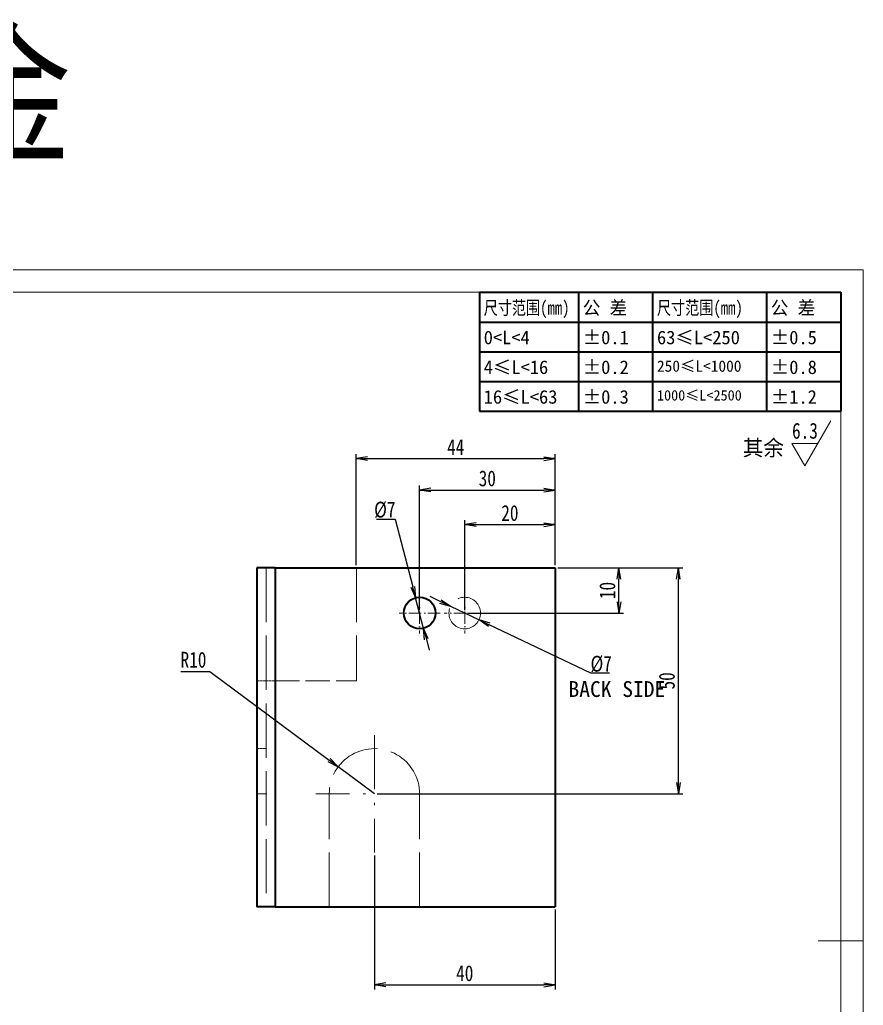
# Model space of a CAD drawing. Header units: millimetres. Extents: x -15766 to 80009, y -9701 to 15159.
# Drawn here: x -6058.6 to -5871.8, y 2972.7 to 3190.8 of the extents above; entities that cross this region are included whole.
import ezdxf
from ezdxf.enums import TextEntityAlignment as Align

# ---------------------------------------------------------------- set-up
doc = ezdxf.new("R2010")
doc.units = ezdxf.units.MM
for name, pattern in [('CENTER-HOKUTO_1', [16, 13, -1, 1, -1]), ('DASHDOT', [18.5, 12, -3, 0.5, -3]), ('DASHED', [15, 12, -3]), ('HIDDEN-HOKUTO_1', [2, 1, -1])]:
    doc.linetypes.add(name, pattern=pattern)
doc.layers.get('DEFPOINTS').update_dxf_attribs({"lineweight": 18})
for name, color, linetype, lineweight in [('AM_7', 2, 'CENTER-HOKUTO_1', 18), ('AM_HID', 1, 'HIDDEN-HOKUTO_1', 18), ('AM_VIS', 7, 'Continuous', 18), ('CDRAFT0', 7, 'Continuous', 18), ('DIM', 253, 'Continuous', 20), ('title_frame', 7, 'Continuous', 18), ('word_dim', 9, 'Continuous', 18), ('尺寸线层', 3, 'Continuous', 18), ('粗实线层', 7, 'Continuous', 35), ('粗实线层_1', 7, 'Continuous', 15)]:
    doc.layers.add(name, color=color, linetype=linetype, lineweight=lineweight)
doc.styles.add('DIM', font='', dxfattribs={"width": 0.8})
doc.styles.get('DIM').set_extended_font_data('NSimSun')
doc.dimstyles.new('1-1$0', dxfattribs={"dimtxt": 3.5, "dimasz": 2.5, "dimexe": 1, "dimexo": 0.625, "dimgap": 0.8, "dimtad": 1, "dimdsep": 46, "dimtxsty": 'DIM', "dimblk": 'OPEN', "dimcen": 0, "dimdle": 5, "dimclrd": 256, "dimclre": 256, "dimclrt": 3, "dimazin": 3, "dimtfac": 0.5, "dimtmove": 0, "dimatfit": 3, "dimldrblk": 'OPEN', "dimfxl": 0, "dimtolj": 1, "dimarcsym": 0})
doc.dimstyles.new('1-1$3', dxfattribs={"dimtxt": 3.5, "dimasz": 2.5, "dimexe": 1, "dimexo": 0.625, "dimgap": 0.3, "dimtad": 1, "dimtih": 1, "dimtoh": 1, "dimdsep": 46, "dimtxsty": 'DIM', "dimblk": 'OPEN', "dimcen": 0, "dimdle": 5, "dimclrd": 256, "dimclre": 256, "dimclrt": 3, "dimazin": 3, "dimtfac": 0.5, "dimtmove": 0, "dimatfit": 3, "dimldrblk": 'OPEN', "dimfxl": 0, "dimtolj": 1, "dimarcsym": 0})
doc.dimstyles.new('1-1$4', dxfattribs={"dimtxt": 3.5, "dimasz": 2.5, "dimexe": 1, "dimexo": 0.625, "dimgap": 0.8, "dimtad": 1, "dimtih": 1, "dimtoh": 1, "dimzin": 12, "dimdsep": 46, "dimtxsty": 'DIM', "dimblk": 'OPEN', "dimcen": 0, "dimdle": 5, "dimclrd": 256, "dimclre": 256, "dimclrt": 3, "dimazin": 3, "dimtfac": 0.5, "dimtmove": 0, "dimatfit": 3, "dimldrblk": 'OPEN', "dimfxl": 0, "dimtolj": 1, "dimarcsym": 0})

# ---------------------------------------------------------------- blocks, each defined once
blk = doc.blocks.new('*X1582')
at = {"layer": 'CDRAFT0'}
for p, q in [((420, 297), (0, 297)), ((420, 0), (420, 297))]:
    blk.add_line(p, q, dxfattribs=at)
at = {"layer": '粗实线层_1'}
for p, q in [((415, 292), (25, 292)), ((415, 5), (415, 292)), ((420, 148.5), (410, 148.5))]:
    blk.add_line(p, q, dxfattribs=at)
blk = doc.blocks.new('自由公差_1')
at = {"layer": '粗实线层'}
for p, q in [((-80, 0), (0, 0)), ((-80, 0), (-80, -26.3)), ((-58.08, 0), (-58.08, -26.3)), ((-41.64, 0), (-41.64, -26.3)), ((-16.44, 0), (-16.44, -26.3)), ((0, 0), (0, -26.3)), ((-80, -6.58), (0, -6.58)), ((-80, -13.15), (0, -13.15)), ((-80, -19.73), (0, -19.73)), ((-80, -26.3), (0, -26.3))]:
    blk.add_line(p, q, dxfattribs=at)
at = {"layer": '尺寸线层', "linetype": 'Continuous', "attachment_point": 1, "line_spacing_factor": 0.9}
for s, insert, char_height, width in [('{\\W0.8;尺寸范围(mm)}', (-79.04, -1.92), 3, 22.6032), ('公 差', (-57.12, -1.92), 3, 22.6032), ('{\\W0.8;尺寸范围(mm)}', (-40.68, -1.92), 3, 22.6032), ('公 差', (-15.48, -1.92), 3, 22.6032), ('0<L<4', (-79.04, -8.49), 3, 22.6032), ('%%P0.1', (-57.12, -8.49), 3, 12.7119), ('63≤L<250', (-40.68, -8.49), 3, 22.6032), ('%%P0.5', (-15.48, -8.49), 3, 12.5771), ('4≤L<16', (-79.04, -15.07), 3, 22.6032), ('%%P0.2', (-57.12, -15.07), 3, 12.4769), ('250≤L<1000', (-40.68, -15.07), 2.5, 22.6032), ('%%P0.8', (-15.48, -15.07), 3, 13.0759), ('16≤L<63', (-79.04, -21.64), 3, 22.6032), ('%%P0.3', (-57.12, -21.64), 3, 12.7119), ('1000≤L<2500', (-40.68, -21.64), 2.3, 22.6032), ('%%P1.2', (-15.48, -21.64), 3, 12.8764)]:
    blk.add_mtext(s, dxfattribs=dict(at, insert=insert, char_height=char_height, width=width))
blk = doc.blocks.new('_OPEN')
at = {"color": 0, "linetype": 'ByBlock', "lineweight": -2}
for p, q in [((-1, 0.166667), (0, 0)), ((-1, -0.166667), (0, 0)), ((0, 0), (-1, 0))]:
    blk.add_line(p, q, dxfattribs=at)
blk = doc.blocks.new('*D1712')
at = {"layer": 'DEFPOINTS', "color": 0, "transparency": 16777216}
for p in [(-5940.03, 3079.08), (-5940.03, 3069.51), (-5960.03, 3059.51)]:
    blk.add_point(p, dxfattribs=at)
at = {"layer": 'word_dim', "linetype": 'Continuous', "lineweight": -2, "transparency": 16777216}
for p, q in [((-5960.03, 3060.14), (-5960.03, 3080.08)), ((-5940.03, 3070.14), (-5940.03, 3080.08)), ((-5957.53, 3079.08), (-5942.53, 3079.08))]:
    blk.add_line(p, q, dxfattribs=at)
at = {"layer": 'word_dim', "lineweight": -2, "transparency": 16777216, "xscale": 2.5, "yscale": 2.5, "zscale": 2.5, "rotation": 180}
blk.add_blockref('_OPEN', (-5960.03, 3079.08), dxfattribs=at)
at = {"layer": 'word_dim', "lineweight": -2, "transparency": 16777216, "xscale": 2.5, "yscale": 2.5, "zscale": 2.5}
blk.add_blockref('_OPEN', (-5940.03, 3079.08), dxfattribs=at)
at = {"layer": 'word_dim', "color": 3, "transparency": 16777216, "insert": (-5950.03, 3081.63), "char_height": 3.5, "attachment_point": 5, "style": 'DIM'}
blk.add_mtext('\\A1;20', dxfattribs=at)
blk = doc.blocks.new('*D1713')
at = {"layer": 'DEFPOINTS', "color": 0, "transparency": 16777216}
for p in [(-5940.03, 3069.51), (-5925.89, 3069.51), (-5960.03, 3059.51)]:
    blk.add_point(p, dxfattribs=at)
at = {"layer": 'word_dim', "linetype": 'Continuous', "lineweight": -2, "transparency": 16777216}
for p, q in [((-5939.4, 3069.51), (-5924.89, 3069.51)), ((-5925.89, 3062.01), (-5925.89, 3067.01)), ((-5959.4, 3059.51), (-5924.89, 3059.51))]:
    blk.add_line(p, q, dxfattribs=at)
at = {"layer": 'word_dim', "lineweight": -2, "transparency": 16777216, "xscale": 2.5, "yscale": 2.5, "zscale": 2.5}
for p, rotation in [((-5925.89, 3069.51), 90), ((-5925.89, 3059.51), 270)]:
    blk.add_blockref('_OPEN', p, dxfattribs=dict(at, rotation=rotation))
at = {"layer": 'word_dim', "color": 3, "transparency": 16777216, "insert": (-5928.44, 3064.51), "char_height": 3.5, "attachment_point": 5, "rotation": 90, "style": 'DIM'}
blk.add_mtext('\\A1;10', dxfattribs=at)
blk = doc.blocks.new('*D1714')
at = {"layer": 'DEFPOINTS', "color": 0, "transparency": 16777216}
for p in [(-5940.03, 3069.51), (-5912.72, 3069.51), (-5980.03, 3019.51)]:
    blk.add_point(p, dxfattribs=at)
at = {"layer": 'word_dim', "linetype": 'Continuous', "lineweight": -2, "transparency": 16777216}
for p, q in [((-5939.4, 3069.51), (-5911.72, 3069.51)), ((-5912.72, 3022.01), (-5912.72, 3067.01)), ((-5979.4, 3019.51), (-5911.72, 3019.51))]:
    blk.add_line(p, q, dxfattribs=at)
at = {"layer": 'word_dim', "lineweight": -2, "transparency": 16777216, "xscale": 2.5, "yscale": 2.5, "zscale": 2.5}
for p, rotation in [((-5912.72, 3069.51), 90), ((-5912.72, 3019.51), 270)]:
    blk.add_blockref('_OPEN', p, dxfattribs=dict(at, rotation=rotation))
at = {"layer": 'word_dim', "color": 3, "transparency": 16777216, "insert": (-5915.27, 3044.51), "char_height": 3.5, "attachment_point": 5, "rotation": 90, "style": 'DIM'}
blk.add_mtext('\\A1;50', dxfattribs=at)
blk = doc.blocks.new('*D1715')
at = {"layer": 'DEFPOINTS', "color": 0, "transparency": 16777216}
for p in [(-5940.03, 3093.7), (-5984.03, 3069.51), (-5940.03, 3069.51)]:
    blk.add_point(p, dxfattribs=at)
at = {"layer": 'word_dim', "linetype": 'Continuous', "lineweight": -2, "transparency": 16777216}
for p, q in [((-5984.03, 3070.14), (-5984.03, 3094.7)), ((-5940.03, 3070.14), (-5940.03, 3094.7)), ((-5981.53, 3093.7), (-5942.53, 3093.7))]:
    blk.add_line(p, q, dxfattribs=at)
at = {"layer": 'word_dim', "lineweight": -2, "transparency": 16777216, "xscale": 2.5, "yscale": 2.5, "zscale": 2.5, "rotation": 180}
blk.add_blockref('_OPEN', (-5984.03, 3093.7), dxfattribs=at)
at = {"layer": 'word_dim', "lineweight": -2, "transparency": 16777216, "xscale": 2.5, "yscale": 2.5, "zscale": 2.5}
blk.add_blockref('_OPEN', (-5940.03, 3093.7), dxfattribs=at)
at = {"layer": 'word_dim', "color": 3, "transparency": 16777216, "insert": (-5962.03, 3096.25), "char_height": 3.5, "attachment_point": 5, "style": 'DIM'}
blk.add_mtext('\\A1;44', dxfattribs=at)
blk = doc.blocks.new('*D1716')
at = {"layer": 'DEFPOINTS', "color": 0, "transparency": 16777216}
for p in [(-5963.18, 3061.02), (-5956.87, 3058)]:
    blk.add_point(p, dxfattribs=at)
at = {"layer": 'word_dim', "linetype": 'Continuous', "lineweight": -2, "transparency": 16777216}
for p, q in [((-5965.44, 3062.1), (-5967.7, 3063.17)), ((-5963.18, 3061.02), (-5956.87, 3058)), ((-5932.12, 3046.18), (-5954.61, 3056.93)), ((-5927.99, 3046.18), (-5932.12, 3046.18))]:
    blk.add_line(p, q, dxfattribs=at)
at = {"layer": 'word_dim', "lineweight": -2, "transparency": 16777216, "xscale": 2.5, "yscale": 2.5, "zscale": 2.5}
for p, rotation in [((-5963.18, 3061.02), 334.4694123637438), ((-5956.87, 3058), 154.4694123637438)]:
    blk.add_blockref('_OPEN', p, dxfattribs=dict(at, rotation=rotation))
at = {"layer": 'word_dim', "color": 3, "transparency": 16777216, "insert": (-5929.82, 3048.23), "char_height": 3.5, "attachment_point": 5, "style": 'DIM'}
blk.add_mtext('\\A1;%%c7', dxfattribs=at)
blk = doc.blocks.new('*D1717')
at = {"layer": 'DEFPOINTS', "color": 0, "transparency": 16777216}
for p in [(-5970.91, 3062.9), (-5969.14, 3056.12)]:
    blk.add_point(p, dxfattribs=at)
at = {"layer": 'word_dim', "linetype": 'Continuous', "lineweight": -2, "transparency": 16777216}
for p, q in [((-5979.57, 3080.28), (-5975.43, 3080.28)), ((-5975.43, 3080.28), (-5971.54, 3065.32)), ((-5969.14, 3056.12), (-5970.91, 3062.9)), ((-5968.51, 3053.7), (-5967.88, 3051.29))]:
    blk.add_line(p, q, dxfattribs=at)
at = {"layer": 'word_dim', "lineweight": -2, "transparency": 16777216, "xscale": 2.5, "yscale": 2.5, "zscale": 2.5}
for p, rotation in [((-5970.91, 3062.9), 284.5881356729569), ((-5969.14, 3056.12), 104.5881356729569)]:
    blk.add_blockref('_OPEN', p, dxfattribs=dict(at, rotation=rotation))
at = {"layer": 'word_dim', "color": 3, "transparency": 16777216, "insert": (-5977.73, 3082.33), "char_height": 3.5, "attachment_point": 5, "style": 'DIM'}
blk.add_mtext('\\A1;%%c7', dxfattribs=at)
blk = doc.blocks.new('*D1718')
at = {"layer": 'DEFPOINTS', "color": 0, "transparency": 16777216}
for p in [(-5940.03, 3086.74), (-5940.03, 3069.51), (-5970.03, 3059.51)]:
    blk.add_point(p, dxfattribs=at)
at = {"layer": 'word_dim', "linetype": 'Continuous', "lineweight": -2, "transparency": 16777216}
for p, q in [((-5970.03, 3060.14), (-5970.03, 3087.74)), ((-5967.53, 3086.74), (-5942.53, 3086.74)), ((-5940.03, 3070.14), (-5940.03, 3087.74))]:
    blk.add_line(p, q, dxfattribs=at)
at = {"layer": 'word_dim', "lineweight": -2, "transparency": 16777216, "xscale": 2.5, "yscale": 2.5, "zscale": 2.5, "rotation": 180}
blk.add_blockref('_OPEN', (-5970.03, 3086.74), dxfattribs=at)
at = {"layer": 'word_dim', "lineweight": -2, "transparency": 16777216, "xscale": 2.5, "yscale": 2.5, "zscale": 2.5}
blk.add_blockref('_OPEN', (-5940.03, 3086.74), dxfattribs=at)
at = {"layer": 'word_dim', "color": 3, "transparency": 16777216, "insert": (-5955.03, 3089.29), "char_height": 3.5, "attachment_point": 5, "style": 'DIM'}
blk.add_mtext('\\A1;30', dxfattribs=at)
blk = doc.blocks.new('*D1719')
at = {"layer": 'DEFPOINTS', "color": 0, "transparency": 16777216}
for p in [(-5988.05, 3025.48), (-5980.03, 3019.51)]:
    blk.add_point(p, dxfattribs=at)
at = {"layer": 'word_dim', "linetype": 'Continuous', "lineweight": -2, "transparency": 16777216}
for p, q in [((-6022.91, 3046.61), (-6016.46, 3046.61)), ((-6016.46, 3046.61), (-5990.06, 3026.97)), ((-5980.03, 3019.51), (-5988.05, 3025.48))]:
    blk.add_line(p, q, dxfattribs=at)
at = {"layer": 'word_dim', "lineweight": -2, "transparency": 16777216, "xscale": 2.5, "yscale": 2.5, "zscale": 2.5, "rotation": 323.363509838054}
blk.add_blockref('_OPEN', (-5988.05, 3025.48), dxfattribs=at)
at = {"layer": 'word_dim', "color": 3, "transparency": 16777216, "insert": (-6020.08, 3049.16), "char_height": 3.5, "attachment_point": 5, "style": 'DIM'}
blk.add_mtext('\\A1;R10', dxfattribs=at)
blk = doc.blocks.new('*D1805')
at = {"layer": 'DEFPOINTS', "color": 0, "transparency": 16777216}
for p in [(-5980.03, 3006.51), (-5940.03, 2994.51), (-5940.03, 2977.25)]:
    blk.add_point(p, dxfattribs=at)
at = {"layer": 'word_dim', "linetype": 'Continuous', "lineweight": -2, "transparency": 16777216}
for p, q in [((-5980.03, 3005.89), (-5980.03, 2976.25)), ((-5940.03, 2993.89), (-5940.03, 2976.25)), ((-5977.53, 2977.25), (-5942.53, 2977.25))]:
    blk.add_line(p, q, dxfattribs=at)
at = {"layer": 'word_dim', "lineweight": -2, "transparency": 16777216, "xscale": 2.5, "yscale": 2.5, "zscale": 2.5, "rotation": 180}
blk.add_blockref('_OPEN', (-5980.03, 2977.25), dxfattribs=at)
at = {"layer": 'word_dim', "lineweight": -2, "transparency": 16777216, "xscale": 2.5, "yscale": 2.5, "zscale": 2.5}
blk.add_blockref('_OPEN', (-5940.03, 2977.25), dxfattribs=at)
at = {"layer": 'word_dim', "color": 3, "transparency": 16777216, "insert": (-5960.03, 2979.8), "char_height": 3.5, "attachment_point": 5, "style": 'DIM'}
blk.add_mtext('\\A1;40', dxfattribs=at)

msp = doc.modelspace()

# ---------------------------------------------------------------- linework, layer by layer
at = {"layer": 'AM_7', "color": 2, "linetype": 'DASHDOT', "lineweight": 13, "ltscale": 0.227496}
for p, q in [((-5970.02534, 3064.0614), (-5970.02534, 3054.96155)), ((-5960.02534, 3064.0614), (-5960.02534, 3054.96155))]:
    msp.add_line(p, q, dxfattribs=at)
at = {"layer": 'AM_7', "color": 2, "linetype": 'DASHDOT', "lineweight": 13, "ltscale": 0.227539}
for p, q in [((-5965.47456, 3059.51135), (-5974.57612, 3059.51135)), ((-5955.47456, 3059.51135), (-5964.57612, 3059.51135))]:
    msp.add_line(p, q, dxfattribs=at)
at = {"layer": 'AM_7', "color": 2, "linetype": 'DASHDOT', "lineweight": 13}
for p, q in [((-5980.02534, 3032.51135), (-5980.02534, 3006.51135)), ((-5967.02534, 3019.51135), (-5993.02534, 3019.51135))]:
    msp.add_line(p, q, dxfattribs=at)
at = {"layer": 'AM_7', "color": 2, "linetype": 'DASHDOT', "lineweight": 13, "ltscale": 0.06001}
msp.add_line((-6003.82612, 3019.51135), (-6006.22651, 3019.51135), dxfattribs=at)
at = {"layer": 'AM_HID', "color": 1, "linetype": 'DASHED', "lineweight": 13}
for p, q in [((-6004.02534, 3069.51135), (-6004.02534, 2994.51135)), ((-6002.02534, 3069.51135), (-6002.02534, 2994.51135)), ((-5984.02534, 3069.51135), (-5984.02534, 3044.51135)), ((-6002.02534, 3044.51135), (-6002.02534, 2994.51135)), ((-6002.02534, 3044.51135), (-6002.02534, 2994.51135)), ((-5990.02534, 2994.51135), (-5990.02534, 3019.51135)), ((-5970.02534, 2994.51135), (-5970.02534, 3019.51135))]:
    msp.add_line(p, q, dxfattribs=at)
at = {"layer": 'AM_HID', "color": 1, "linetype": 'DASHED', "lineweight": 13, "ltscale": 0.05}
for p, q in [((-6004.02534, 3044.51135), (-6006.02534, 3044.51135)), ((-6002.02534, 3044.51135), (-6004.02534, 3044.51135)), ((-6004.02534, 3029.51135), (-6006.02534, 3029.51135)), ((-6004.02534, 3029.51135), (-6006.02534, 3029.51135)), ((-6006.02534, 3019.51135), (-6004.02534, 3019.51135)), ((-6006.02534, 3019.51135), (-6004.02534, 3019.51135)), ((-6006.02534, 3019.51135), (-6004.02534, 3019.51135)), ((-6006.02534, 3019.51135), (-6004.02534, 3019.51135))]:
    msp.add_line(p, q, dxfattribs=at)
at = {"layer": 'AM_HID', "color": 1, "linetype": 'DASHED', "lineweight": 13, "ltscale": 0.45}
msp.add_line((-6002.02534, 3044.51135), (-5984.02534, 3044.51135), dxfattribs=at)
at = {"layer": 'AM_HID', "color": 1, "linetype": 'DASHED', "lineweight": 13}
msp.add_circle((-5960.02534, 3059.51135), 3.5, dxfattribs=at)
msp.add_arc((-5980.02534, 3019.51135), 10, 0, 180.000005, dxfattribs=at)
at = {"layer": 'AM_VIS', "color": 7, "lineweight": 35, "ltscale": 0.1}
for p, q in [((-6002.02534, 3069.51135), (-6006.02534, 3069.51135)), ((-6002.02534, 2994.51135), (-6006.02534, 2994.51135))]:
    msp.add_line(p, q, dxfattribs=at)
at = {"layer": 'AM_VIS', "color": 7, "lineweight": 35}
for p, q in [((-6006.02534, 3069.51135), (-6006.02534, 2994.51135)), ((-6002.02534, 3069.51135), (-5940.02534, 3069.51135)), ((-6002.02534, 3069.51135), (-6002.02534, 2994.51135)), ((-5940.02534, 3069.51135), (-5940.02534, 2994.51135)), ((-6002.02534, 2994.51135), (-5940.02534, 2994.51135))]:
    msp.add_line(p, q, dxfattribs=at)
msp.add_circle((-5970.02534, 3059.51135), 3.5, dxfattribs=at)
at = {"layer": 'DIM'}
for p, q in [((-5884.73435, 3092.05697), (-5878.96085, 3102.05697)), ((-5881.8476, 3097.05697), (-5887.6211, 3097.05697)), ((-5887.6211, 3097.05697), (-5884.73435, 3092.05697))]:
    msp.add_line(p, q, dxfattribs=at)

# ---------------------------------------------------------------- block references
at = {"layer": 'title_frame'}
for name, p in [('*X1582', (-6291.78947, 2838.48453)), ('自由公差_1', (-5876.78947, 3130.48453))]:
    msp.add_blockref(name, p, dxfattribs=at)

# ---------------------------------------------------------------- texts
at = {"layer": 'DIM', "insert": (-6101.73144, 3186.85589), "char_height": 25, "width": 104.980501, "attachment_point": 1, "style": 'DIM'}
msp.add_mtext('{\\C3;钣金}', dxfattribs=at)
at = {"layer": 'DIM', "color": 2, "style": 'DIM', "width": 0.8}
msp.add_attdef('6.3', text='0.0', height=3.5, dxfattribs=at).set_placement((-5881.8476, 3097.05697), align=Align.BOTTOM_RIGHT)
at = {"layer": 'word_dim', "linetype": 'Continuous', "insert": (-5898.47432, 3097.82283), "char_height": 3.5, "width": 10.860604, "attachment_point": 1}
msp.add_mtext('{\\C3;其余}', dxfattribs=at)
at = {"layer": 'word_dim', "color": 3, "insert": (-5937.05608, 3040.88788), "char_height": 3.5, "attachment_point": 7}
msp.add_mtext('BACK SIDE', dxfattribs=at)

# ---------------------------------------------------------------- dimensions: what is measured, and where the dimension line sits
at = {"layer": 'word_dim', "color": 3, "true_color": 0x00ff00}
for base, p1, p2, picture, middle in [((-5940.02534, 3093.69676), (-5984.02534, 3069.51135), (-5940.02534, 3069.51135), '*D1715', (-5962.02534, 3096.24676)), ((-5940.02534, 3086.74309), (-5970.02534, 3059.51135), (-5940.02534, 3069.51135), '*D1718', (-5955.02534, 3089.29309)), ((-5940.02534, 3079.0766), (-5960.02534, 3059.51135), (-5940.02534, 3069.51135), '*D1712', (-5950.02534, 3081.6266)), ((-5940.02534, 2977.24628), (-5980.02534, 3006.51135), (-5940.02534, 2994.51135), '*D1805', (-5960.02534, 2979.79628))]:
    dim = msp.add_linear_dim(base=base, p1=p1, p2=p2, dimstyle='1-1$0', dxfattribs=at)
    dim.commit()
    dim.dimension.update_dxf_attribs({"geometry": picture, "text_midpoint": middle})
for p1, p2, picture, middle in [((-5969.1438, 3056.12419), (-5970.90688, 3062.89852), '*D1717', (-5977.72976, 3080.28116)), ((-5963.18358, 3061.01983), (-5956.86709, 3058.00288), '*D1716', (-5929.8246, 3046.18456))]:
    dim = msp.add_diameter_dim_2p(p1=p1, p2=p2, dimstyle='1-1$3', override={"dimpost": '%%c<>'}, dxfattribs=at)
    dim.commit()
    dim.dimension.update_dxf_attribs({"geometry": picture, "text_midpoint": middle, "dimtype": 163})
for base, p1, picture, middle in [((-5912.72477, 3069.51135), (-5980.02534, 3019.51135), '*D1714', (-5915.27477, 3044.51135)), ((-5925.8913, 3069.51135), (-5960.02534, 3059.51135), '*D1713', (-5928.4413, 3064.51135))]:
    dim = msp.add_linear_dim(base=base, p1=p1, p2=(-5940.02534, 3069.51135), angle=90, dimstyle='1-1$0', dxfattribs=at)
    dim.commit()
    dim.dimension.update_dxf_attribs({"geometry": picture, "text_midpoint": middle})
dim = msp.add_radius_dim(center=(-5980.02534, 3019.51135), mpoint=(-5988.04971, 3025.47871), dimstyle='1-1$4', dxfattribs=at)
dim.commit()
dim.dimension.update_dxf_attribs({"geometry": '*D1719', "text_midpoint": (-6020.08367, 3046.60639), "dimtype": 164})

doc.saveas('drawing.dxf')
